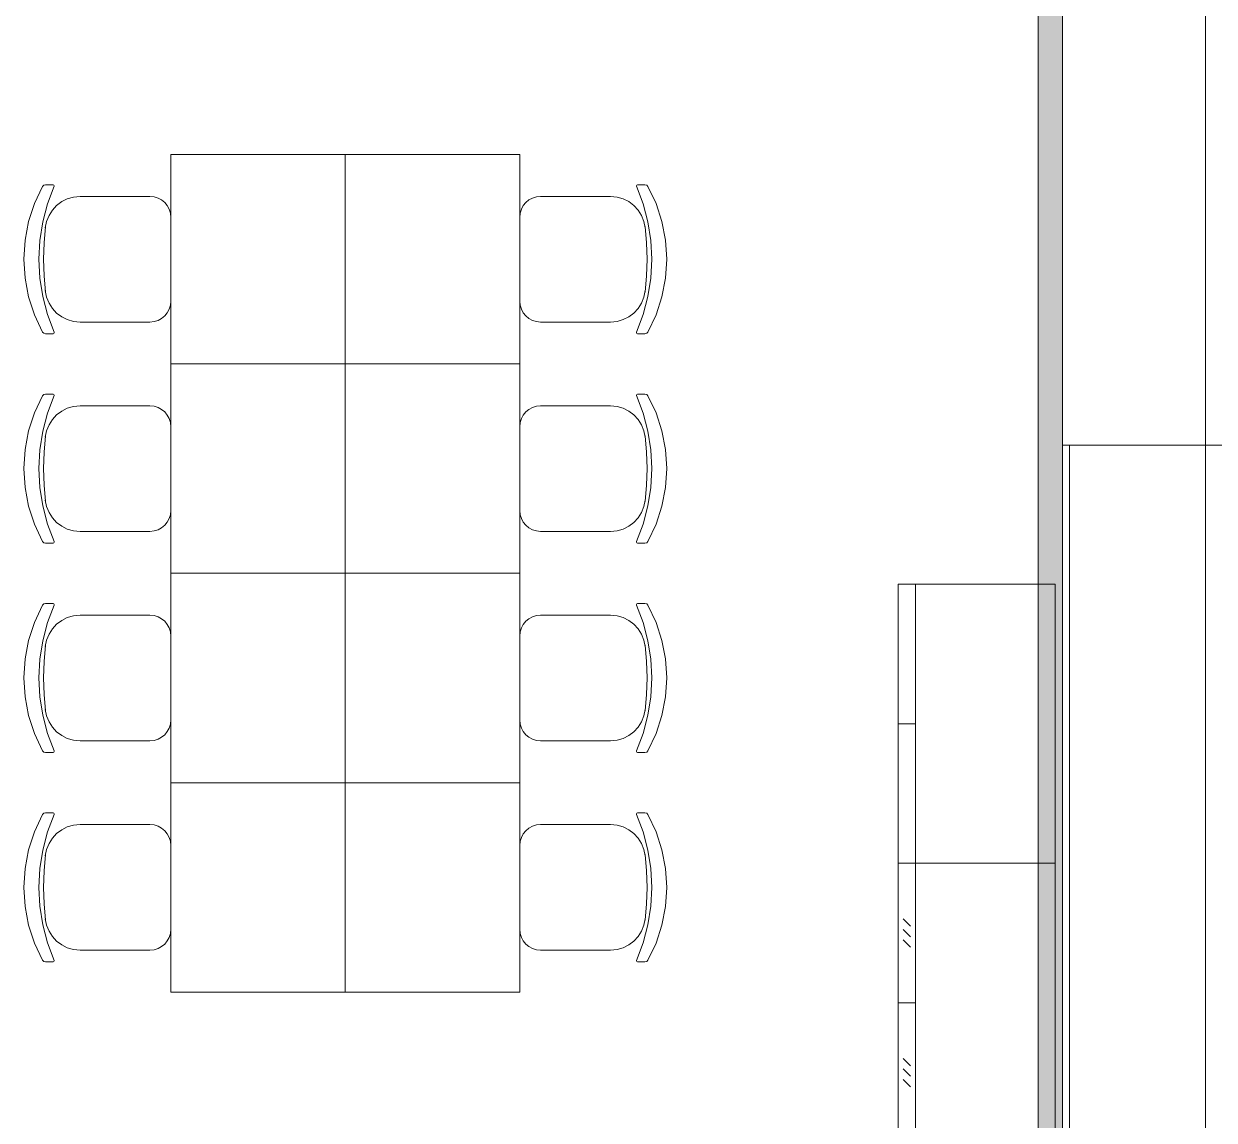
# Model space of a CAD drawing. Header units: millimetres. Extents: x 0 to 1189, y 0 to 841.
# Drawn here: x 269.8 to 303.92, y 524.51 to 555.93 of the extents above; entities that cross this region are included whole.
import ezdxf

# ---------------------------------------------------------------- set-up
doc = ezdxf.new("R2010")
doc.units = ezdxf.units.MM

msp = doc.modelspace()

# ---------------------------------------------------------------- hatches: boundary and pattern name
at = {"true_color": 0xf1d696}
h = msp.add_hatch(color=41, dxfattribs=at)
h.dxf.hatch_style = 2
h.paths.add_polyline_path([(298.880457, 574.219648), (299.580458, 574.219648), (299.576458, 498.212532), (298.876457, 498.212532)])

# ---------------------------------------------------------------- linework, layer by layer
at = {"color": 7, "lineweight": 0}
for points in [[(303.672464, 238.825136), (303.672464, 718.345868)], [(299.576458, 498.212532), (299.580458, 574.919649)], [(298.880457, 574.219648), (298.876457, 498.912533)], [(299.776458, 543.861602), (299.576458, 543.861602)], [(299.576458, 493.293524), (299.576458, 543.861602)], [(304.176465, 543.861602), (299.776458, 543.861602)], [(299.776458, 493.098524), (299.776458, 543.861602)]]:
    msp.add_lwpolyline(points, dxfattribs=at)
at = {"color": 253, "lineweight": 0, "true_color": 0x999999}
for points in [[(274.018419, 552.185614), (274.018419, 546.185605)], [(279.018426, 552.185614), (274.018419, 552.185614)], [(279.018426, 546.185605), (279.018426, 552.185614)], [(279.018426, 552.185614), (284.018434, 552.185614)], [(279.018426, 546.185605), (279.018426, 552.185614)], [(284.018434, 552.185614), (284.018434, 546.185605)], [(270.343413, 547.098607), (270.109694, 547.591639), (269.940662, 548.108108), (269.838006, 548.641828), (269.803412, 549.18661), (269.838006, 549.73097), (269.940662, 550.264736), (270.109694, 550.78144), (270.343413, 551.274613)], [(270.343413, 547.098607), (270.109694, 547.591639), (269.940662, 548.108108), (269.838006, 548.641828), (269.803412, 549.18661), (269.838006, 549.73097), (269.940662, 550.264736), (270.109694, 550.78144), (270.343413, 551.274613)], [(270.672414, 547.094607), (270.481898, 547.598248), (270.344538, 548.117733), (270.261366, 548.648656), (270.233413, 549.18661), (270.261366, 549.724407), (270.344538, 550.254986), (270.481898, 550.774128), (270.672414, 551.277613)], [(270.672414, 547.094607), (270.481898, 547.598248), (270.344538, 548.117733), (270.261366, 548.648656), (270.233413, 549.18661), (270.261366, 549.724407), (270.344538, 550.254986), (270.481898, 550.774128), (270.672414, 551.277613)], [(270.343413, 551.274613), (270.380288, 551.308988), (270.428413, 551.321613)], [(270.343413, 551.274613), (270.380288, 551.308988), (270.428413, 551.321613)], [(270.428413, 551.321613), (270.645413, 551.321613)], [(270.428413, 551.321613), (270.645413, 551.321613)], [(270.645413, 551.321613), (270.666789, 551.312613), (270.675414, 551.291613), (270.672414, 551.277613)], [(270.645413, 551.321613), (270.666789, 551.312613), (270.675414, 551.291613), (270.672414, 551.277613)], [(287.365439, 551.277613), (287.362439, 551.291613), (287.371064, 551.312613), (287.392439, 551.321613)], [(287.365439, 551.277613), (287.362439, 551.291613), (287.371064, 551.312613), (287.392439, 551.321613)], [(287.365439, 551.277613), (287.555799, 550.774128), (287.692815, 550.254986), (287.775643, 549.724407), (287.80344, 549.18661), (287.775643, 548.648656), (287.692815, 548.117733), (287.555799, 547.598248), (287.365439, 547.094607)], [(287.365439, 551.277613), (287.555799, 550.774128), (287.692815, 550.254986), (287.775643, 549.724407), (287.80344, 549.18661), (287.775643, 548.648656), (287.692815, 548.117733), (287.555799, 547.598248), (287.365439, 547.094607)], [(287.608439, 551.321613), (287.392439, 551.321613)], [(287.608439, 551.321613), (287.392439, 551.321613)], [(287.608439, 551.321613), (287.657314, 551.308988), (287.69344, 551.274613)], [(287.608439, 551.321613), (287.657314, 551.308988), (287.69344, 551.274613)], [(287.69344, 551.274613), (287.927159, 550.78144), (288.09619, 550.264736), (288.198847, 549.73097), (288.23344, 549.18661), (288.198847, 548.641828), (288.09619, 548.108108), (287.927159, 547.591639), (287.69344, 547.098607)], [(287.69344, 551.274613), (287.927159, 550.78144), (288.09619, 550.264736), (288.198847, 549.73097), (288.23344, 549.18661), (288.198847, 548.641828), (288.09619, 548.108108), (287.927159, 547.591639), (287.69344, 547.098607)], [(270.420413, 550.086611), (270.457056, 550.271996), (270.525679, 550.442815), (270.622826, 550.595938), (270.745039, 550.728237), (270.888861, 550.836583), (271.050836, 550.917847), (271.227506, 550.9689), (271.415415, 550.986612)], [(270.420413, 550.086611), (270.457056, 550.271996), (270.525679, 550.442815), (270.622826, 550.595938), (270.745039, 550.728237), (270.888861, 550.836583), (271.050836, 550.917847), (271.227506, 550.9689), (271.415415, 550.986612)], [(273.418418, 550.986612), (271.415415, 550.986612)], [(273.418418, 550.986612), (271.415415, 550.986612)], [(273.418418, 550.986612), (273.539519, 550.974407), (273.652231, 550.939409), (273.75416, 550.884044), (273.842918, 550.810737), (273.916114, 550.721915), (273.971356, 550.620003), (274.006255, 550.507426), (274.018419, 550.386612)], [(273.418418, 550.986612), (273.539519, 550.974407), (273.652231, 550.939409), (273.75416, 550.884044), (273.842918, 550.810737), (273.916114, 550.721915), (273.971356, 550.620003), (274.006255, 550.507426), (274.018419, 550.386612)], [(284.018434, 550.386612), (284.030639, 550.507426), (284.065637, 550.620003), (284.121002, 550.721915), (284.194309, 550.810737), (284.283132, 550.884044), (284.385044, 550.939409), (284.49762, 550.974407), (284.618435, 550.986612)], [(284.018434, 550.386612), (284.030639, 550.507426), (284.065637, 550.620003), (284.121002, 550.721915), (284.194309, 550.810737), (284.283132, 550.884044), (284.385044, 550.939409), (284.49762, 550.974407), (284.618435, 550.986612)], [(284.618435, 550.986612), (286.621438, 550.986612)], [(284.618435, 550.986612), (286.621438, 550.986612)], [(286.621438, 550.986612), (286.809675, 550.9689), (286.986579, 550.917847), (287.148695, 550.836583), (287.292564, 550.728237), (287.41473, 550.595938), (287.511736, 550.442815), (287.580125, 550.271996), (287.616439, 550.086611)], [(286.621438, 550.986612), (286.809675, 550.9689), (286.986579, 550.917847), (287.148695, 550.836583), (287.292564, 550.728237), (287.41473, 550.595938), (287.511736, 550.442815), (287.580125, 550.271996), (287.616439, 550.086611)], [(274.018419, 547.984608), (274.018419, 550.386612)], [(274.018419, 547.984608), (274.018419, 550.386612)], [(284.018434, 547.984608), (284.018434, 550.386612)], [(284.018434, 547.984608), (284.018434, 550.386612)], [(270.425413, 548.245608), (270.384038, 548.714984), (270.370413, 549.18661), (270.384038, 549.65786), (270.425413, 550.127611)], [(270.425413, 548.245608), (270.384038, 548.714984), (270.370413, 549.18661), (270.384038, 549.65786), (270.425413, 550.127611)], [(287.611439, 550.127611), (287.653314, 549.65786), (287.667439, 549.18661), (287.653314, 548.714984), (287.611439, 548.245608)], [(287.611439, 550.127611), (287.653314, 549.65786), (287.667439, 549.18661), (287.653314, 548.714984), (287.611439, 548.245608)], [(271.415415, 547.386607), (271.227506, 547.40432), (271.050836, 547.455373), (270.888861, 547.536637), (270.745039, 547.644982), (270.622826, 547.777281), (270.525679, 547.930405), (270.457056, 548.101223), (270.420413, 548.286608)], [(271.415415, 547.386607), (271.227506, 547.40432), (271.050836, 547.455373), (270.888861, 547.536637), (270.745039, 547.644982), (270.622826, 547.777281), (270.525679, 547.930405), (270.457056, 548.101223), (270.420413, 548.286608)], [(274.018419, 547.986608), (274.006255, 547.865506), (273.971356, 547.752795), (273.916114, 547.650865), (273.842918, 547.562107), (273.75416, 547.488912), (273.652231, 547.43367), (273.539519, 547.398771), (273.418418, 547.386607)], [(274.018419, 547.986608), (274.006255, 547.865506), (273.971356, 547.752795), (273.916114, 547.650865), (273.842918, 547.562107), (273.75416, 547.488912), (273.652231, 547.43367), (273.539519, 547.398771), (273.418418, 547.386607)], [(284.618435, 547.386607), (284.49762, 547.398771), (284.385044, 547.43367), (284.283132, 547.488912), (284.194309, 547.562107), (284.121002, 547.650865), (284.065637, 547.752795), (284.030639, 547.865506), (284.018434, 547.986608)], [(284.618435, 547.386607), (284.49762, 547.398771), (284.385044, 547.43367), (284.283132, 547.488912), (284.194309, 547.562107), (284.121002, 547.650865), (284.065637, 547.752795), (284.030639, 547.865506), (284.018434, 547.986608)], [(287.616439, 548.286608), (287.580125, 548.101223), (287.511736, 547.930405), (287.41473, 547.777281), (287.292564, 547.644982), (287.148695, 547.536637), (286.986579, 547.455373), (286.809675, 547.40432), (286.621438, 547.386607)], [(287.616439, 548.286608), (287.580125, 548.101223), (287.511736, 547.930405), (287.41473, 547.777281), (287.292564, 547.644982), (287.148695, 547.536637), (286.986579, 547.455373), (286.809675, 547.40432), (286.621438, 547.386607)], [(273.418418, 547.386607), (271.415415, 547.386607)], [(273.418418, 547.386607), (271.415415, 547.386607)], [(284.618435, 547.386607), (286.621438, 547.386607)], [(284.618435, 547.386607), (286.621438, 547.386607)], [(270.428413, 547.051606), (270.380288, 547.064231), (270.343413, 547.098607)], [(270.428413, 547.051606), (270.380288, 547.064231), (270.343413, 547.098607)], [(270.428413, 547.051606), (270.645413, 547.051606)], [(270.428413, 547.051606), (270.645413, 547.051606)], [(270.672414, 547.094607), (270.675414, 547.081607), (270.666789, 547.060231), (270.645413, 547.051606)], [(270.672414, 547.094607), (270.675414, 547.081607), (270.666789, 547.060231), (270.645413, 547.051606)], [(287.392439, 547.051606), (287.371064, 547.060231), (287.362439, 547.081607), (287.365439, 547.094607)], [(287.392439, 547.051606), (287.371064, 547.060231), (287.362439, 547.081607), (287.365439, 547.094607)], [(287.608439, 547.051606), (287.392439, 547.051606)], [(287.608439, 547.051606), (287.392439, 547.051606)], [(287.69344, 547.098607), (287.657314, 547.064231), (287.608439, 547.051606)], [(287.69344, 547.098607), (287.657314, 547.064231), (287.608439, 547.051606)], [(274.018419, 546.185605), (274.018419, 540.185596)], [(279.018426, 546.185605), (274.018419, 546.185605)], [(274.018419, 546.185605), (279.018426, 546.185605)], [(279.018426, 540.185596), (279.018426, 546.185605)], [(279.018426, 546.185605), (284.018434, 546.185605)], [(284.018434, 546.185605), (279.018426, 546.185605)], [(279.018426, 540.185596), (279.018426, 546.185605)], [(284.018434, 546.185605), (284.018434, 540.185596)], [(270.343413, 541.098597), (270.109694, 541.591629), (269.940662, 542.108099), (269.838006, 542.641818), (269.803412, 543.186601), (269.838006, 543.730961), (269.940662, 544.264727), (270.109694, 544.781431), (270.343413, 545.274604)], [(270.343413, 541.098597), (270.109694, 541.591629), (269.940662, 542.108099), (269.838006, 542.641818), (269.803412, 543.186601), (269.838006, 543.730961), (269.940662, 544.264727), (270.109694, 544.781431), (270.343413, 545.274604)], [(270.672414, 541.094597), (270.481898, 541.598239), (270.344538, 542.117724), (270.261366, 542.648647), (270.233413, 543.186601), (270.261366, 543.724398), (270.344538, 544.254977), (270.481898, 544.774119), (270.672414, 545.277604)], [(270.672414, 541.094597), (270.481898, 541.598239), (270.344538, 542.117724), (270.261366, 542.648647), (270.233413, 543.186601), (270.261366, 543.724398), (270.344538, 544.254977), (270.481898, 544.774119), (270.672414, 545.277604)], [(270.343413, 545.274604), (270.380288, 545.308979), (270.428413, 545.321604)], [(270.343413, 545.274604), (270.380288, 545.308979), (270.428413, 545.321604)], [(270.428413, 545.321604), (270.645413, 545.321604)], [(270.428413, 545.321604), (270.645413, 545.321604)], [(270.645413, 545.321604), (270.666789, 545.312604), (270.675414, 545.291604), (270.672414, 545.277604)], [(270.645413, 545.321604), (270.666789, 545.312604), (270.675414, 545.291604), (270.672414, 545.277604)], [(287.365439, 545.277604), (287.362439, 545.291604), (287.371064, 545.312604), (287.392439, 545.321604)], [(287.365439, 545.277604), (287.362439, 545.291604), (287.371064, 545.312604), (287.392439, 545.321604)], [(287.365439, 545.277604), (287.555799, 544.774119), (287.692815, 544.254977), (287.775643, 543.724398), (287.80344, 543.186601), (287.775643, 542.648647), (287.692815, 542.117724), (287.555799, 541.598239), (287.365439, 541.094597)], [(287.365439, 545.277604), (287.555799, 544.774119), (287.692815, 544.254977), (287.775643, 543.724398), (287.80344, 543.186601), (287.775643, 542.648647), (287.692815, 542.117724), (287.555799, 541.598239), (287.365439, 541.094597)], [(287.608439, 545.321604), (287.392439, 545.321604)], [(287.608439, 545.321604), (287.392439, 545.321604)], [(287.608439, 545.321604), (287.657314, 545.308979), (287.69344, 545.274604)], [(287.608439, 545.321604), (287.657314, 545.308979), (287.69344, 545.274604)], [(287.69344, 545.274604), (287.927159, 544.781431), (288.09619, 544.264727), (288.198847, 543.730961), (288.23344, 543.186601), (288.198847, 542.641818), (288.09619, 542.108099), (287.927159, 541.591629), (287.69344, 541.098597)], [(287.69344, 545.274604), (287.927159, 544.781431), (288.09619, 544.264727), (288.198847, 543.730961), (288.23344, 543.186601), (288.198847, 542.641818), (288.09619, 542.108099), (287.927159, 541.591629), (287.69344, 541.098597)], [(270.420413, 544.086602), (270.457056, 544.271987), (270.525679, 544.442806), (270.622826, 544.595929), (270.745039, 544.728228), (270.888861, 544.836574), (271.050836, 544.917838), (271.227506, 544.96889), (271.415415, 544.986603)], [(270.420413, 544.086602), (270.457056, 544.271987), (270.525679, 544.442806), (270.622826, 544.595929), (270.745039, 544.728228), (270.888861, 544.836574), (271.050836, 544.917838), (271.227506, 544.96889), (271.415415, 544.986603)], [(273.418418, 544.986603), (271.415415, 544.986603)], [(273.418418, 544.986603), (271.415415, 544.986603)], [(273.418418, 544.986603), (273.539519, 544.974398), (273.652231, 544.9394), (273.75416, 544.884035), (273.842918, 544.810728), (273.916114, 544.721906), (273.971356, 544.619993), (274.006255, 544.507417), (274.018419, 544.386602)], [(273.418418, 544.986603), (273.539519, 544.974398), (273.652231, 544.9394), (273.75416, 544.884035), (273.842918, 544.810728), (273.916114, 544.721906), (273.971356, 544.619993), (274.006255, 544.507417), (274.018419, 544.386602)], [(284.018434, 544.386602), (284.030639, 544.507417), (284.065637, 544.619993), (284.121002, 544.721906), (284.194309, 544.810728), (284.283132, 544.884035), (284.385044, 544.9394), (284.49762, 544.974398), (284.618435, 544.986603)], [(284.018434, 544.386602), (284.030639, 544.507417), (284.065637, 544.619993), (284.121002, 544.721906), (284.194309, 544.810728), (284.283132, 544.884035), (284.385044, 544.9394), (284.49762, 544.974398), (284.618435, 544.986603)], [(284.618435, 544.986603), (286.621438, 544.986603)], [(284.618435, 544.986603), (286.621438, 544.986603)], [(286.621438, 544.986603), (286.809675, 544.96889), (286.986579, 544.917838), (287.148695, 544.836574), (287.292564, 544.728228), (287.41473, 544.595929), (287.511736, 544.442806), (287.580125, 544.271987), (287.616439, 544.086602)], [(286.621438, 544.986603), (286.809675, 544.96889), (286.986579, 544.917838), (287.148695, 544.836574), (287.292564, 544.728228), (287.41473, 544.595929), (287.511736, 544.442806), (287.580125, 544.271987), (287.616439, 544.086602)], [(274.018419, 541.984599), (274.018419, 544.386602)], [(274.018419, 541.984599), (274.018419, 544.386602)], [(284.018434, 541.984599), (284.018434, 544.386602)], [(284.018434, 541.984599), (284.018434, 544.386602)], [(270.425413, 542.245599), (270.384038, 542.714975), (270.370413, 543.186601), (270.384038, 543.657851), (270.425413, 544.127602)], [(270.425413, 542.245599), (270.384038, 542.714975), (270.370413, 543.186601), (270.384038, 543.657851), (270.425413, 544.127602)], [(287.611439, 544.127602), (287.653314, 543.657851), (287.667439, 543.186601), (287.653314, 542.714975), (287.611439, 542.245599)], [(287.611439, 544.127602), (287.653314, 543.657851), (287.667439, 543.186601), (287.653314, 542.714975), (287.611439, 542.245599)], [(271.415415, 541.386598), (271.227506, 541.404311), (271.050836, 541.455364), (270.888861, 541.536627), (270.745039, 541.644973), (270.622826, 541.777272), (270.525679, 541.930396), (270.457056, 542.101214), (270.420413, 542.286599)], [(271.415415, 541.386598), (271.227506, 541.404311), (271.050836, 541.455364), (270.888861, 541.536627), (270.745039, 541.644973), (270.622826, 541.777272), (270.525679, 541.930396), (270.457056, 542.101214), (270.420413, 542.286599)], [(287.616439, 542.286599), (287.580125, 542.101214), (287.511736, 541.930396), (287.41473, 541.777272), (287.292564, 541.644973), (287.148695, 541.536627), (286.986579, 541.455364), (286.809675, 541.404311), (286.621438, 541.386598)], [(287.616439, 542.286599), (287.580125, 542.101214), (287.511736, 541.930396), (287.41473, 541.777272), (287.292564, 541.644973), (287.148695, 541.536627), (286.986579, 541.455364), (286.809675, 541.404311), (286.621438, 541.386598)], [(274.018419, 541.986599), (274.006255, 541.865497), (273.971356, 541.752786), (273.916114, 541.650856), (273.842918, 541.562098), (273.75416, 541.488903), (273.652231, 541.43366), (273.539519, 541.398762), (273.418418, 541.386598)], [(274.018419, 541.986599), (274.006255, 541.865497), (273.971356, 541.752786), (273.916114, 541.650856), (273.842918, 541.562098), (273.75416, 541.488903), (273.652231, 541.43366), (273.539519, 541.398762), (273.418418, 541.386598)], [(284.618435, 541.386598), (284.49762, 541.398762), (284.385044, 541.43366), (284.283132, 541.488903), (284.194309, 541.562098), (284.121002, 541.650856), (284.065637, 541.752786), (284.030639, 541.865497), (284.018434, 541.986599)], [(284.618435, 541.386598), (284.49762, 541.398762), (284.385044, 541.43366), (284.283132, 541.488903), (284.194309, 541.562098), (284.121002, 541.650856), (284.065637, 541.752786), (284.030639, 541.865497), (284.018434, 541.986599)], [(273.418418, 541.386598), (271.415415, 541.386598)], [(273.418418, 541.386598), (271.415415, 541.386598)], [(284.618435, 541.386598), (286.621438, 541.386598)], [(284.618435, 541.386598), (286.621438, 541.386598)], [(270.428413, 541.051597), (270.380288, 541.064222), (270.343413, 541.098597)], [(270.428413, 541.051597), (270.380288, 541.064222), (270.343413, 541.098597)], [(270.428413, 541.051597), (270.645413, 541.051597)], [(270.428413, 541.051597), (270.645413, 541.051597)], [(270.672414, 541.094597), (270.675414, 541.081597), (270.666789, 541.060222), (270.645413, 541.051597)], [(270.672414, 541.094597), (270.675414, 541.081597), (270.666789, 541.060222), (270.645413, 541.051597)], [(287.392439, 541.051597), (287.371064, 541.060222), (287.362439, 541.081597), (287.365439, 541.094597)], [(287.392439, 541.051597), (287.371064, 541.060222), (287.362439, 541.081597), (287.365439, 541.094597)], [(287.608439, 541.051597), (287.392439, 541.051597)], [(287.608439, 541.051597), (287.392439, 541.051597)], [(287.69344, 541.098597), (287.657314, 541.064222), (287.608439, 541.051597)], [(287.69344, 541.098597), (287.657314, 541.064222), (287.608439, 541.051597)], [(274.018419, 540.185596), (274.018419, 534.185587)], [(279.018426, 540.185596), (274.018419, 540.185596)], [(274.018419, 540.185596), (279.018426, 540.185596)], [(279.018426, 534.185587), (279.018426, 540.185596)], [(279.018426, 540.185596), (284.018434, 540.185596)], [(284.018434, 540.185596), (279.018426, 540.185596)], [(279.018426, 534.185587), (279.018426, 540.185596)], [(284.018434, 540.185596), (284.018434, 534.185587)], [(294.86145, 531.877583), (294.86145, 539.877596)], [(294.86145, 539.877596), (299.361457, 539.877596)], [(295.361451, 539.877596), (295.361451, 531.877583)], [(299.361457, 539.877596), (299.361457, 531.877583)], [(270.343413, 535.098588), (270.109694, 535.59162), (269.940662, 536.10809), (269.838006, 536.641809), (269.803412, 537.186591), (269.838006, 537.730952), (269.940662, 538.264718), (270.109694, 538.781422), (270.343413, 539.274595)], [(270.343413, 535.098588), (270.109694, 535.59162), (269.940662, 536.10809), (269.838006, 536.641809), (269.803412, 537.186591), (269.838006, 537.730952), (269.940662, 538.264718), (270.109694, 538.781422), (270.343413, 539.274595)], [(270.672414, 535.094588), (270.481898, 535.59823), (270.344538, 536.117715), (270.261366, 536.648637), (270.233413, 537.186591), (270.261366, 537.724389), (270.344538, 538.254968), (270.481898, 538.774109), (270.672414, 539.277595)], [(270.672414, 535.094588), (270.481898, 535.59823), (270.344538, 536.117715), (270.261366, 536.648637), (270.233413, 537.186591), (270.261366, 537.724389), (270.344538, 538.254968), (270.481898, 538.774109), (270.672414, 539.277595)], [(270.343413, 539.274595), (270.380288, 539.30897), (270.428413, 539.321595)], [(270.343413, 539.274595), (270.380288, 539.30897), (270.428413, 539.321595)], [(270.428413, 539.321595), (270.645413, 539.321595)], [(270.428413, 539.321595), (270.645413, 539.321595)], [(270.645413, 539.321595), (270.666789, 539.312595), (270.675414, 539.291595), (270.672414, 539.277595)], [(270.645413, 539.321595), (270.666789, 539.312595), (270.675414, 539.291595), (270.672414, 539.277595)], [(287.365439, 539.277595), (287.362439, 539.291595), (287.371064, 539.312595), (287.392439, 539.321595)], [(287.365439, 539.277595), (287.362439, 539.291595), (287.371064, 539.312595), (287.392439, 539.321595)], [(287.365439, 539.277595), (287.555799, 538.774109), (287.692815, 538.254968), (287.775643, 537.724389), (287.80344, 537.186591), (287.775643, 536.648637), (287.692815, 536.117715), (287.555799, 535.59823), (287.365439, 535.094588)], [(287.365439, 539.277595), (287.555799, 538.774109), (287.692815, 538.254968), (287.775643, 537.724389), (287.80344, 537.186591), (287.775643, 536.648637), (287.692815, 536.117715), (287.555799, 535.59823), (287.365439, 535.094588)], [(287.608439, 539.321595), (287.392439, 539.321595)], [(287.608439, 539.321595), (287.392439, 539.321595)], [(287.608439, 539.321595), (287.657314, 539.30897), (287.69344, 539.274595)], [(287.608439, 539.321595), (287.657314, 539.30897), (287.69344, 539.274595)], [(287.69344, 539.274595), (287.927159, 538.781422), (288.09619, 538.264718), (288.198847, 537.730952), (288.23344, 537.186591), (288.198847, 536.641809), (288.09619, 536.10809), (287.927159, 535.59162), (287.69344, 535.098588)], [(287.69344, 539.274595), (287.927159, 538.781422), (288.09619, 538.264718), (288.198847, 537.730952), (288.23344, 537.186591), (288.198847, 536.641809), (288.09619, 536.10809), (287.927159, 535.59162), (287.69344, 535.098588)], [(270.420413, 538.086593), (270.457056, 538.271978), (270.525679, 538.442796), (270.622826, 538.59592), (270.745039, 538.728219), (270.888861, 538.836565), (271.050836, 538.917828), (271.227506, 538.968881), (271.415415, 538.986594)], [(270.420413, 538.086593), (270.457056, 538.271978), (270.525679, 538.442796), (270.622826, 538.59592), (270.745039, 538.728219), (270.888861, 538.836565), (271.050836, 538.917828), (271.227506, 538.968881), (271.415415, 538.986594)], [(273.418418, 538.986594), (271.415415, 538.986594)], [(273.418418, 538.986594), (271.415415, 538.986594)], [(273.418418, 538.986594), (273.539519, 538.974389), (273.652231, 538.939391), (273.75416, 538.884026), (273.842918, 538.810719), (273.916114, 538.721896), (273.971356, 538.619984), (274.006255, 538.507408), (274.018419, 538.386593)], [(273.418418, 538.986594), (273.539519, 538.974389), (273.652231, 538.939391), (273.75416, 538.884026), (273.842918, 538.810719), (273.916114, 538.721896), (273.971356, 538.619984), (274.006255, 538.507408), (274.018419, 538.386593)], [(284.018434, 538.386593), (284.030639, 538.507408), (284.065637, 538.619984), (284.121002, 538.721896), (284.194309, 538.810719), (284.283132, 538.884026), (284.385044, 538.939391), (284.49762, 538.974389), (284.618435, 538.986594)], [(284.018434, 538.386593), (284.030639, 538.507408), (284.065637, 538.619984), (284.121002, 538.721896), (284.194309, 538.810719), (284.283132, 538.884026), (284.385044, 538.939391), (284.49762, 538.974389), (284.618435, 538.986594)], [(284.618435, 538.986594), (286.621438, 538.986594)], [(284.618435, 538.986594), (286.621438, 538.986594)], [(286.621438, 538.986594), (286.809675, 538.968881), (286.986579, 538.917828), (287.148695, 538.836565), (287.292564, 538.728219), (287.41473, 538.59592), (287.511736, 538.442796), (287.580125, 538.271978), (287.616439, 538.086593)], [(286.621438, 538.986594), (286.809675, 538.968881), (286.986579, 538.917828), (287.148695, 538.836565), (287.292564, 538.728219), (287.41473, 538.59592), (287.511736, 538.442796), (287.580125, 538.271978), (287.616439, 538.086593)], [(270.425413, 536.24559), (270.384038, 536.714966), (270.370413, 537.186591), (270.384038, 537.657842), (270.425413, 538.127593)], [(270.425413, 536.24559), (270.384038, 536.714966), (270.370413, 537.186591), (270.384038, 537.657842), (270.425413, 538.127593)], [(274.018419, 535.98459), (274.018419, 538.386593)], [(274.018419, 535.98459), (274.018419, 538.386593)], [(284.018434, 535.98459), (284.018434, 538.386593)], [(284.018434, 535.98459), (284.018434, 538.386593)], [(287.611439, 538.127593), (287.653314, 537.657842), (287.667439, 537.186591), (287.653314, 536.714966), (287.611439, 536.24559)], [(287.611439, 538.127593), (287.653314, 537.657842), (287.667439, 537.186591), (287.653314, 536.714966), (287.611439, 536.24559)], [(271.415415, 535.386589), (271.227506, 535.404302), (271.050836, 535.455354), (270.888861, 535.536618), (270.745039, 535.644964), (270.622826, 535.777263), (270.525679, 535.930386), (270.457056, 536.101205), (270.420413, 536.28659)], [(271.415415, 535.386589), (271.227506, 535.404302), (271.050836, 535.455354), (270.888861, 535.536618), (270.745039, 535.644964), (270.622826, 535.777263), (270.525679, 535.930386), (270.457056, 536.101205), (270.420413, 536.28659)], [(287.616439, 536.28659), (287.580125, 536.101205), (287.511736, 535.930386), (287.41473, 535.777263), (287.292564, 535.644964), (287.148695, 535.536618), (286.986579, 535.455354), (286.809675, 535.404302), (286.621438, 535.386589)], [(287.616439, 536.28659), (287.580125, 536.101205), (287.511736, 535.930386), (287.41473, 535.777263), (287.292564, 535.644964), (287.148695, 535.536618), (286.986579, 535.455354), (286.809675, 535.404302), (286.621438, 535.386589)], [(274.018419, 535.98659), (274.006255, 535.865488), (273.971356, 535.752777), (273.916114, 535.650847), (273.842918, 535.562089), (273.75416, 535.488893), (273.652231, 535.433651), (273.539519, 535.398753), (273.418418, 535.386589)], [(274.018419, 535.98659), (274.006255, 535.865488), (273.971356, 535.752777), (273.916114, 535.650847), (273.842918, 535.562089), (273.75416, 535.488893), (273.652231, 535.433651), (273.539519, 535.398753), (273.418418, 535.386589)], [(284.618435, 535.386589), (284.49762, 535.398753), (284.385044, 535.433651), (284.283132, 535.488893), (284.194309, 535.562089), (284.121002, 535.650847), (284.065637, 535.752777), (284.030639, 535.865488), (284.018434, 535.98659)], [(284.618435, 535.386589), (284.49762, 535.398753), (284.385044, 535.433651), (284.283132, 535.488893), (284.194309, 535.562089), (284.121002, 535.650847), (284.065637, 535.752777), (284.030639, 535.865488), (284.018434, 535.98659)], [(295.361451, 535.877589), (294.86145, 535.877589)], [(273.418418, 535.386589), (271.415415, 535.386589)], [(273.418418, 535.386589), (271.415415, 535.386589)], [(284.618435, 535.386589), (286.621438, 535.386589)], [(284.618435, 535.386589), (286.621438, 535.386589)], [(270.428413, 535.051588), (270.380288, 535.064213), (270.343413, 535.098588)], [(270.428413, 535.051588), (270.380288, 535.064213), (270.343413, 535.098588)], [(270.428413, 535.051588), (270.645413, 535.051588)], [(270.428413, 535.051588), (270.645413, 535.051588)], [(270.672414, 535.094588), (270.675414, 535.081588), (270.666789, 535.060213), (270.645413, 535.051588)], [(270.672414, 535.094588), (270.675414, 535.081588), (270.666789, 535.060213), (270.645413, 535.051588)], [(287.392439, 535.051588), (287.371064, 535.060213), (287.362439, 535.081588), (287.365439, 535.094588)], [(287.392439, 535.051588), (287.371064, 535.060213), (287.362439, 535.081588), (287.365439, 535.094588)], [(287.608439, 535.051588), (287.392439, 535.051588)], [(287.608439, 535.051588), (287.392439, 535.051588)], [(287.69344, 535.098588), (287.657314, 535.064213), (287.608439, 535.051588)], [(287.69344, 535.098588), (287.657314, 535.064213), (287.608439, 535.051588)], [(274.018419, 534.185587), (274.018419, 528.185578)], [(279.018426, 534.185587), (274.018419, 534.185587)], [(274.018419, 534.185587), (279.018426, 534.185587)], [(279.018426, 528.185578), (279.018426, 534.185587)], [(279.018426, 534.185587), (284.018434, 534.185587)], [(284.018434, 534.185587), (279.018426, 534.185587)], [(279.018426, 528.185578), (279.018426, 534.185587)], [(284.018434, 534.185587), (284.018434, 528.185578)], [(270.343413, 533.274585), (270.380288, 533.30896), (270.428413, 533.321585)], [(270.343413, 533.274585), (270.380288, 533.30896), (270.428413, 533.321585)], [(270.428413, 533.321585), (270.645413, 533.321585)], [(270.428413, 533.321585), (270.645413, 533.321585)], [(270.645413, 533.321585), (270.666789, 533.312585), (270.675414, 533.291585), (270.672414, 533.277585)], [(270.645413, 533.321585), (270.666789, 533.312585), (270.675414, 533.291585), (270.672414, 533.277585)], [(287.365439, 533.277585), (287.362439, 533.291585), (287.371064, 533.312585), (287.392439, 533.321585)], [(287.365439, 533.277585), (287.362439, 533.291585), (287.371064, 533.312585), (287.392439, 533.321585)], [(287.608439, 533.321585), (287.392439, 533.321585)], [(287.608439, 533.321585), (287.392439, 533.321585)], [(287.608439, 533.321585), (287.657314, 533.30896), (287.69344, 533.274585)], [(287.608439, 533.321585), (287.657314, 533.30896), (287.69344, 533.274585)], [(270.343413, 529.098579), (270.109694, 529.591611), (269.940662, 530.108081), (269.838006, 530.6418), (269.803412, 531.186582), (269.838006, 531.730942), (269.940662, 532.264709), (270.109694, 532.781413), (270.343413, 533.274585)], [(270.343413, 529.098579), (270.109694, 529.591611), (269.940662, 530.108081), (269.838006, 530.6418), (269.803412, 531.186582), (269.838006, 531.730942), (269.940662, 532.264709), (270.109694, 532.781413), (270.343413, 533.274585)], [(270.672414, 529.094579), (270.481898, 529.59822), (270.344538, 530.117706), (270.261366, 530.648628), (270.233413, 531.186582), (270.261366, 531.72438), (270.344538, 532.254959), (270.481898, 532.7741), (270.672414, 533.277585)], [(270.672414, 529.094579), (270.481898, 529.59822), (270.344538, 530.117706), (270.261366, 530.648628), (270.233413, 531.186582), (270.261366, 531.72438), (270.344538, 532.254959), (270.481898, 532.7741), (270.672414, 533.277585)], [(270.420413, 532.086584), (270.457056, 532.271969), (270.525679, 532.442787), (270.622826, 532.595911), (270.745039, 532.72821), (270.888861, 532.836555), (271.050836, 532.917819), (271.227506, 532.968872), (271.415415, 532.986585)], [(270.420413, 532.086584), (270.457056, 532.271969), (270.525679, 532.442787), (270.622826, 532.595911), (270.745039, 532.72821), (270.888861, 532.836555), (271.050836, 532.917819), (271.227506, 532.968872), (271.415415, 532.986585)], [(273.418418, 532.986585), (271.415415, 532.986585)], [(273.418418, 532.986585), (271.415415, 532.986585)], [(273.418418, 532.986585), (273.539519, 532.97438), (273.652231, 532.939382), (273.75416, 532.884016), (273.842918, 532.81071), (273.916114, 532.721887), (273.971356, 532.619975), (274.006255, 532.507399), (274.018419, 532.386584)], [(273.418418, 532.986585), (273.539519, 532.97438), (273.652231, 532.939382), (273.75416, 532.884016), (273.842918, 532.81071), (273.916114, 532.721887), (273.971356, 532.619975), (274.006255, 532.507399), (274.018419, 532.386584)], [(284.018434, 532.386584), (284.030639, 532.507399), (284.065637, 532.619975), (284.121002, 532.721887), (284.194309, 532.81071), (284.283132, 532.884016), (284.385044, 532.939382), (284.49762, 532.97438), (284.618435, 532.986585)], [(284.018434, 532.386584), (284.030639, 532.507399), (284.065637, 532.619975), (284.121002, 532.721887), (284.194309, 532.81071), (284.283132, 532.884016), (284.385044, 532.939382), (284.49762, 532.97438), (284.618435, 532.986585)], [(284.618435, 532.986585), (286.621438, 532.986585)], [(284.618435, 532.986585), (286.621438, 532.986585)], [(286.621438, 532.986585), (286.809675, 532.968872), (286.986579, 532.917819), (287.148695, 532.836555), (287.292564, 532.72821), (287.41473, 532.595911), (287.511736, 532.442787), (287.580125, 532.271969), (287.616439, 532.086584)], [(286.621438, 532.986585), (286.809675, 532.968872), (286.986579, 532.917819), (287.148695, 532.836555), (287.292564, 532.72821), (287.41473, 532.595911), (287.511736, 532.442787), (287.580125, 532.271969), (287.616439, 532.086584)], [(287.365439, 533.277585), (287.555799, 532.7741), (287.692815, 532.254959), (287.775643, 531.72438), (287.80344, 531.186582), (287.775643, 530.648628), (287.692815, 530.117706), (287.555799, 529.59822), (287.365439, 529.094579)], [(287.365439, 533.277585), (287.555799, 532.7741), (287.692815, 532.254959), (287.775643, 531.72438), (287.80344, 531.186582), (287.775643, 530.648628), (287.692815, 530.117706), (287.555799, 529.59822), (287.365439, 529.094579)], [(287.69344, 533.274585), (287.927159, 532.781413), (288.09619, 532.264709), (288.198847, 531.730942), (288.23344, 531.186582), (288.198847, 530.6418), (288.09619, 530.108081), (287.927159, 529.591611), (287.69344, 529.098579)], [(287.69344, 533.274585), (287.927159, 532.781413), (288.09619, 532.264709), (288.198847, 531.730942), (288.23344, 531.186582), (288.198847, 530.6418), (288.09619, 530.108081), (287.927159, 529.591611), (287.69344, 529.098579)], [(274.018419, 529.98458), (274.018419, 532.386584)], [(274.018419, 529.98458), (274.018419, 532.386584)], [(284.018434, 529.98458), (284.018434, 532.386584)], [(284.018434, 529.98458), (284.018434, 532.386584)], [(270.425413, 530.245581), (270.384038, 530.714957), (270.370413, 531.186582), (270.384038, 531.657833), (270.425413, 532.127584)], [(270.425413, 530.245581), (270.384038, 530.714957), (270.370413, 531.186582), (270.384038, 531.657833), (270.425413, 532.127584)], [(287.611439, 532.127584), (287.653314, 531.657833), (287.667439, 531.186582), (287.653314, 530.714957), (287.611439, 530.245581)], [(287.611439, 532.127584), (287.653314, 531.657833), (287.667439, 531.186582), (287.653314, 530.714957), (287.611439, 530.245581)], [(294.86145, 523.877571), (294.86145, 531.877583)], [(294.86145, 531.877583), (299.361457, 531.877583)], [(299.361457, 531.877583), (294.86145, 531.877583)], [(295.361451, 531.877583), (295.361451, 523.877571)], [(299.361457, 531.877583), (299.361457, 523.877571)], [(271.415415, 529.386579), (271.227506, 529.404292), (271.050836, 529.455345), (270.888861, 529.536609), (270.745039, 529.644955), (270.622826, 529.777254), (270.525679, 529.930377), (270.457056, 530.101196), (270.420413, 530.286581)], [(271.415415, 529.386579), (271.227506, 529.404292), (271.050836, 529.455345), (270.888861, 529.536609), (270.745039, 529.644955), (270.622826, 529.777254), (270.525679, 529.930377), (270.457056, 530.101196), (270.420413, 530.286581)], [(287.616439, 530.286581), (287.580125, 530.101196), (287.511736, 529.930377), (287.41473, 529.777254), (287.292564, 529.644955), (287.148695, 529.536609), (286.986579, 529.455345), (286.809675, 529.404292), (286.621438, 529.386579)], [(287.616439, 530.286581), (287.580125, 530.101196), (287.511736, 529.930377), (287.41473, 529.777254), (287.292564, 529.644955), (287.148695, 529.536609), (286.986579, 529.455345), (286.809675, 529.404292), (286.621438, 529.386579)], [(295.005451, 530.283581), (295.217451, 530.071581)], [(274.018419, 529.98658), (274.006255, 529.865479), (273.971356, 529.752768), (273.916114, 529.650838), (273.842918, 529.56208), (273.75416, 529.488884), (273.652231, 529.433642), (273.539519, 529.398744), (273.418418, 529.386579)], [(274.018419, 529.98658), (274.006255, 529.865479), (273.971356, 529.752768), (273.916114, 529.650838), (273.842918, 529.56208), (273.75416, 529.488884), (273.652231, 529.433642), (273.539519, 529.398744), (273.418418, 529.386579)], [(284.618435, 529.386579), (284.49762, 529.398744), (284.385044, 529.433642), (284.283132, 529.488884), (284.194309, 529.56208), (284.121002, 529.650838), (284.065637, 529.752768), (284.030639, 529.865479), (284.018434, 529.98658)], [(284.618435, 529.386579), (284.49762, 529.398744), (284.385044, 529.433642), (284.283132, 529.488884), (284.194309, 529.56208), (284.121002, 529.650838), (284.065637, 529.752768), (284.030639, 529.865479), (284.018434, 529.98658)], [(295.005451, 529.98358), (295.217451, 529.77158)], [(295.005451, 529.68358), (295.217451, 529.47158)], [(273.418418, 529.386579), (271.415415, 529.386579)], [(273.418418, 529.386579), (271.415415, 529.386579)], [(284.618435, 529.386579), (286.621438, 529.386579)], [(284.618435, 529.386579), (286.621438, 529.386579)], [(270.428413, 529.051579), (270.380288, 529.064204), (270.343413, 529.098579)], [(270.428413, 529.051579), (270.380288, 529.064204), (270.343413, 529.098579)], [(270.428413, 529.051579), (270.645413, 529.051579)], [(270.428413, 529.051579), (270.645413, 529.051579)], [(270.672414, 529.094579), (270.675414, 529.081579), (270.666789, 529.060204), (270.645413, 529.051579)], [(270.672414, 529.094579), (270.675414, 529.081579), (270.666789, 529.060204), (270.645413, 529.051579)], [(287.392439, 529.051579), (287.371064, 529.060204), (287.362439, 529.081579), (287.365439, 529.094579)], [(287.392439, 529.051579), (287.371064, 529.060204), (287.362439, 529.081579), (287.365439, 529.094579)], [(287.608439, 529.051579), (287.392439, 529.051579)], [(287.608439, 529.051579), (287.392439, 529.051579)], [(287.69344, 529.098579), (287.657314, 529.064204), (287.608439, 529.051579)], [(287.69344, 529.098579), (287.657314, 529.064204), (287.608439, 529.051579)], [(274.018419, 528.185578), (279.018426, 528.185578)], [(284.018434, 528.185578), (279.018426, 528.185578)], [(295.361451, 527.877577), (294.86145, 527.877577)], [(295.005451, 526.283575), (295.217451, 526.071574)], [(295.005451, 525.983574), (295.217451, 525.771574)], [(295.005451, 525.683574), (295.217451, 525.471573)]]:
    msp.add_lwpolyline(points, dxfattribs=at)

doc.saveas('drawing.dxf')
